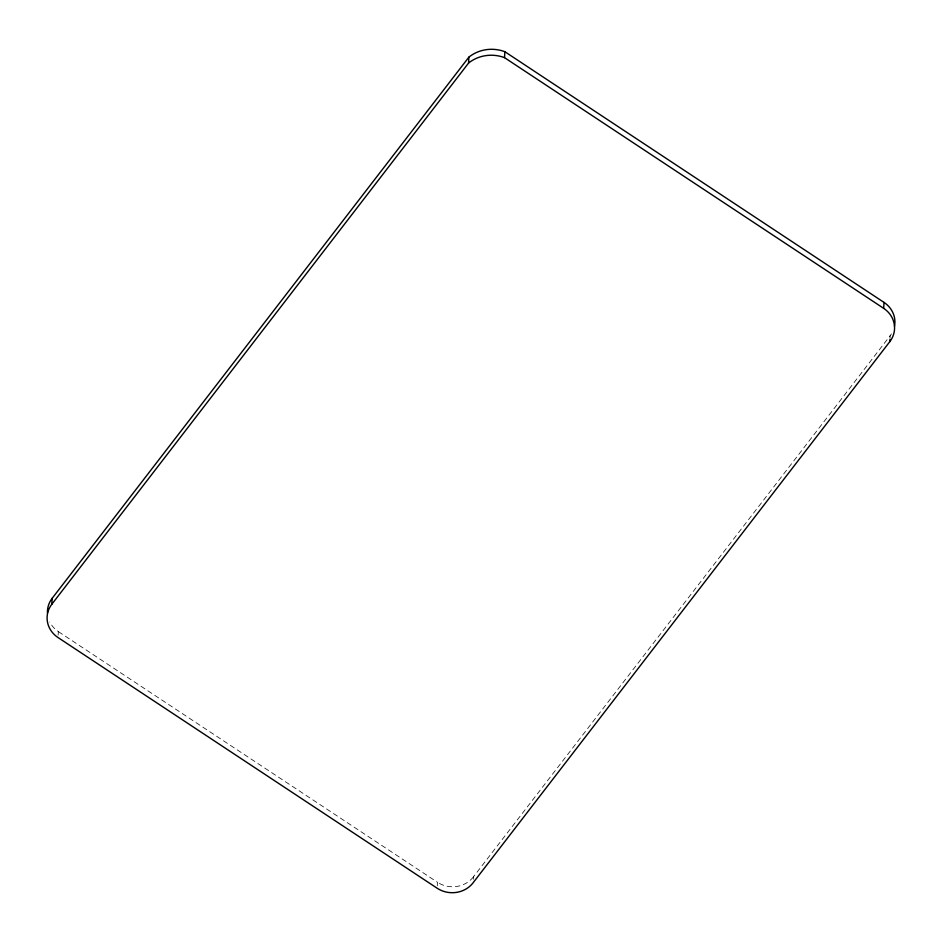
<?xml version="1.0" encoding="UTF-8"?>
<svg xmlns="http://www.w3.org/2000/svg" width="942" height="942" viewBox="0 0 942 942"><rect width="100%" height="100%" fill="white"/><g stroke="black" fill="none" stroke-linecap="round" stroke-linejoin="round"><path stroke-width="0.71" stroke-dasharray="4.71 3.53" d="M58.121 635.155L58.333 631.587A25.799 23.821 3.3 0 1 49.796 622.038M437.265 885.845L437.477 882.277L58.333 631.587M473.284 879.251L473.426 876.872L890.19 335.658A25.799 23.821 3.3 0 0 891.415 333.915M890.049 338.037L890.19 335.658M473.426 876.872A25.799 23.821 3.3 0 1 437.477 882.277"/><path stroke-width="1.41" d="M889.99 339.226L889.849 341.593L473.084 882.819A25.799 23.821 3.3 0 1 437.135 888.212L57.992 637.522A25.799 23.821 3.3 0 1 51.81 604.269L52.151 598.335L468.916 57.109A34.83 32.158 3.3 0 1 504.865 51.716L884.008 302.406A25.799 23.821 3.3 0 1 894.511 326.179M51.81 604.269L468.574 63.055L468.916 57.109M889.849 341.593A25.799 23.821 3.3 0 0 883.667 308.34L504.523 57.65L504.865 51.716M883.667 308.34L884.008 302.406M468.574 63.055A34.83 32.158 3.3 0 1 504.523 57.65M47.441 612.971A25.799 23.821 3.3 0 1 52.151 598.335"/></g></svg>
